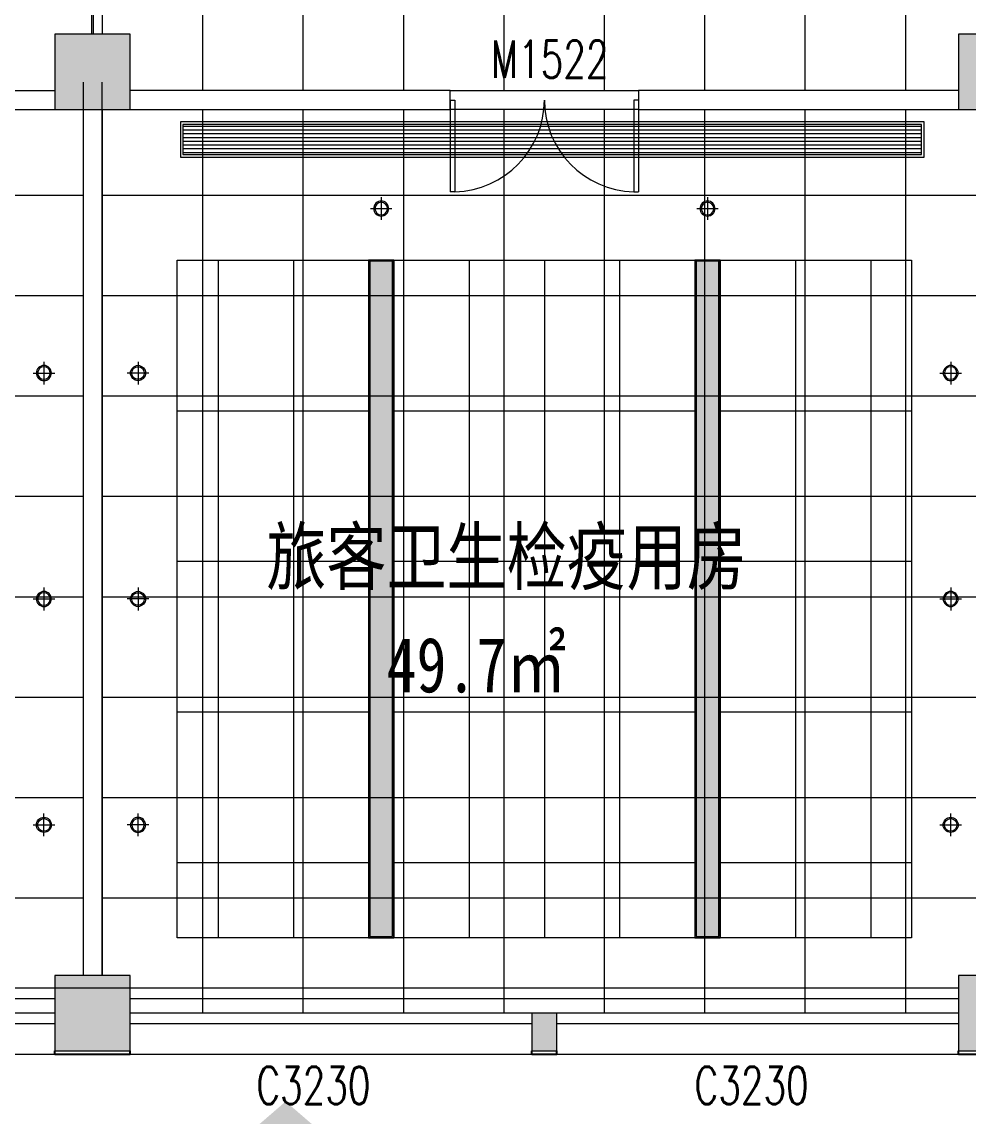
# Model space of a CAD drawing. Header units: millimetres. Extents: x 164760 to 3716174, y -1766400 to 11969.
# Drawn here: x 3540915 to 3548460, y -1647196 to -1638418 of the extents above; entities that cross this region are included whole.
import ezdxf

# ---------------------------------------------------------------- set-up
doc = ezdxf.new("R2010")
doc.units = ezdxf.units.MM
doc.header["$LTSCALE"] = 1000
doc.linetypes.add('DOTE', pattern=[2.42, 2, -0.2, 0.02, -0.2])
doc.layers.get('0').update_dxf_attribs({"color": 253, "linetype": 'CONTINUOUS'})
for name, color, linetype, lineweight in [('COLUMN', 253, 'CONTINUOUS', 0), ('DOOR【门】', 253, 'CONTINUOUS', 0), ('FC-FLOOR【地材分格】', 253, 'CONTINUOUS', 0), ('FF-Win【窗】', 253, 'CONTINUOUS', 0), ('PUB_HATCH', 253, 'CONTINUOUS', 0), ('RC-FCU【空调设备】', 253, 'CONTINUOUS', 0), ('RC-LIGHT【天花灯具】', 253, 'CONTINUOUS', 0), ('RC-Modelling【天花造型】', 253, 'CONTINUOUS', 0), ('RC-STR【天花细线】', 253, 'CONTINUOUS', 0), ('Wall Solid【墙柱填充】', 253, 'CONTINUOUS', 0), ('Wall【墙体】', 253, 'CONTINUOUS', 0)]:
    doc.layers.add(name, color=color, linetype=linetype, lineweight=lineweight)
for name, color, linetype in [('FC-Text Annotation', 253, 'CONTINUOUS'), ('SURFACE', 253, 'CONTINUOUS'), ('WINDOW_TEXT', 253, 'CONTINUOUS')]:
    doc.layers.add(name, color=color, linetype=linetype)
doc.styles.add('_TCH_WINDOW', font='SIMPLEX', dxfattribs={"bigfont": 'GBCBIG'})
doc.styles.add('文字', font='')
doc.styles.get('文字').set_extended_font_data('SimSun')
pattern_1 = [(0, (3778355.65, -1406196.8), (0, 800), []), (90, (3778355.65, -1406196.8), (-800, 5e-14), [])]

# ---------------------------------------------------------------- blocks, each defined once
blk = doc.blocks.new('$WINLIB2D$00000004')
for p, q in [((-0.5, 0.5), (0.5, 0.5)), ((-0.5, 0.5), (-0.5, -0.5)), ((0.5, -0.5), (0.5, 0.5)), ((-0.5, 0.2406), (0.5, 0.2406)), ((-0.5, -0.5), (0.5, -0.5))]:
    blk.add_line(p, q)
blk = doc.blocks.new('海龙_0918165925')
at = {"layer": 'PUB_HATCH'}
for points in [[(10500, -9000), (11100, -9000), (11100, -8400), (10500, -8400)], [(17700, -9000), (18300, -9000), (18300, -8400), (17700, -8400)], [(10500, -16500), (11100, -16500), (11100, -15900), (10500, -15900)], [(17700, -16500), (18300, -16500), (18300, -15900), (17700, -15900)], [(14500, -16200), (14300, -16200), (14300, -16500), (14500, -16500)]]:
    blk.add_hatch(color=256, dxfattribs=at).paths.add_polyline_path(points)
at = {"layer": 'COLUMN'}
for p, q in [((11100, -8400), (10500, -8400)), ((10500, -8400), (10500, -9000)), ((11100, -9000), (11100, -8400)), ((18300, -8400), (17700, -8400)), ((17700, -8400), (17700, -9000)), ((10500, -9000), (11100, -9000)), ((17700, -9000), (18300, -9000)), ((11100, -15900), (10500, -15900)), ((10500, -15900), (10500, -16200)), ((11100, -16200), (11100, -15900)), ((18300, -15900), (17700, -15900)), ((17700, -15900), (17700, -16200)), ((10500, -16500), (11100, -16500)), ((17700, -16500), (18300, -16500))]:
    blk.add_line(p, q, dxfattribs=at)
blk = doc.blocks.new('$DorLib2D$00000002')
for p, q in [((-0.5, 0), (-0.5, 0.4875)), ((-0.475, 0.4875), (-0.5, 0.4875)), ((-0.475, 0), (-0.475, 0.4875)), ((0.475, 0), (0.475, 0.4875)), ((0.475, 0.4875), (0.5, 0.4875)), ((0.5, 0), (0.5, 0.4875)), ((-0.5, 0), (-0.475, 0)), ((0.5, 0), (0.475, 0))]:
    blk.add_line(p, q)
at = {"lineweight": 13}
for centre, start, end in [((-0.4875, 0), 0, 88.53072), ((0.4875, 0), 91.46928, 180)]:
    blk.add_arc(centre, 0.4875, start, end, dxfattribs=at)
blk = doc.blocks.new('圆形筒灯')
at = {"color": 251, "linetype": 'DOTE', "ltscale": 43.504693}
blk.add_line((0, 90.6), (0, -90.6), dxfattribs=at)
at = {"color": 251, "linetype": 'DOTE', "ltscale": 41.297046}
blk.add_line((86, 0), (-86, 0), dxfattribs=at)
blk.add_ellipse((0, 0), major_axis=(-42.4, 42.4), ratio=1, start_param=2.355868237233172, end_param=8.639053544412757)
at = {"color": 251}
blk.add_ellipse((0, 0), major_axis=(35.4, 35.4), ratio=1, start_param=5.49871431692557, end_param=11.78189962410516, dxfattribs=at)
blk = doc.blocks.new('ZL_0609195278')
at = {"layer": 'RC-LIGHT【天花灯具】'}
h = blk.add_hatch(dxfattribs=at)
h.set_pattern_fill('DOTS', color=8, scale=10, angle=180)
h.set_pattern_definition([(180, (-2430707.972, 1481556.821), (-7.9375, -15.875), [0, -15.875])])
h.paths.add_polyline_path([(90, -10), (-90, -10), (-90, -5390), (90, -5390)])
blk.add_lwpolyline([(100, 0), (-100, 0), (-100, -5400), (100, -5400)], close=True, dxfattribs=at)
at = {"layer": 'RC-LIGHT【天花灯具】', "color": 8}
blk.add_lwpolyline([(90, -10), (-90, -10), (-90, -5390), (90, -5390)], close=True, dxfattribs=at)

msp = doc.modelspace()

# ---------------------------------------------------------------- hatches: boundary and pattern name
at = {"layer": 'FC-FLOOR【地材分格】'}
h = msp.add_hatch(dxfattribs=at)
h.set_pattern_fill('_USER', color=256, scale=800, double=1, pattern_type=0)
h.set_pattern_definition(pattern_1)
h.paths.add_polyline_path([(3577178.4, -1636714.2), (3575935.2, -1636714.2), (3573976.9, -1636714.2), (3573376.9, -1636714.2), (3572826.9, -1636714.2), (3571326.9, -1636713.4), (3571326.9, -1636714.2), (3570576.9, -1636714.2), (3569976.9, -1636714.2), (3569576.9, -1636714.2), (3568476.9, -1636714.2), (3565041.8, -1636714.2), (3563941.8, -1636714.2), (3561222.8, -1636714.2), (3560122.8, -1636714.2), (3559398.8, -1636714.2), (3559398.8, -1630414.2), (3559376.9, -1630414.2), (3556176.9, -1630414.2), (3556176.9, -1630714.2), (3556176.9, -1633165.3), (3556176.9, -1633914.2), (3556176.9, -1635014.2), (3556176.9, -1635764.2), (3556176.9, -1636714.2), (3556026.9, -1636714.2), (3556026.9, -1636564.2), (3556026.9, -1636714.2), (3555226.9, -1636714.2), (3555226.9, -1636564.2), (3555226.9, -1636714.2), (3555151.9, -1636714.2), (3554926.9, -1636714.2), (3554926.9, -1636564.2), (3555076.9, -1636564.2), (3555076.9, -1636714.2), (3553476.9, -1636714.2), (3553476.9, -1636715.3), (3551751.9, -1636715.3), (3551751.9, -1636715.3), (3550851.9, -1636715.3), (3548752, -1636715.3), (3548752, -1636865.5), (3548602, -1636865.5), (3548602, -1636715.3), (3548601.9, -1630714.2), (3548376.9, -1630714.2), (3548376.9, -1630414.2), (3545176.9, -1630414.2), (3544976.9, -1630414.2), (3541776.9, -1630414.2), (3541776.9, -1630714.2), (3541176.9, -1630714.2), (3541176.9, -1630414.2), (3537976.9, -1630414.2), (3537776.9, -1630414.2), (3534576.9, -1630414.2), (3534576.9, -1630714.2), (3534126.9, -1630714.2), (3534126.9, -1632064.1), (3534136.9, -1632064.1), (3534136.9, -1632814.2), (3536676.9, -1632814.2), (3536676.9, -1633164.2), (3536676.9, -1635764.2), (3536676.9, -1636714.2), (3536426.9, -1636714.2), (3534126.9, -1636714.2), (3533976.9, -1636714.2), (3533976.9, -1635764.2), (3533976.9, -1635014.2), (3533976.9, -1633914.2), (3533976.9, -1633164.2), (3533976.9, -1632889.2), (3533976.9, -1630714.2), (3533976.9, -1630414.2), (3530751.9, -1630414.2), (3530751.9, -1636714.2), (3530359.9, -1636714.2), (3529259.9, -1636714.2), (3521433.8, -1636714.2), (3520335.5, -1636714.2), (3520176.9, -1636714.2), (3519576.9, -1636714.2), (3518826.9, -1636714.2), (3518826.9, -1636713), (3517326.9, -1636713), (3517326.9, -1636714.2), (3516776.9, -1636714.2), (3516176.9, -1636714.2), (3516076.9, -1636714.2), (3514976.9, -1636714.2), (3513576.9, -1636714.2), (3513576.9, -1636714.2), (3512526.9, -1636714.2), (3512526.9, -1636714.2), (3509827.2, -1636714.2), (3508327.2, -1636714.2), (3507802.2, -1636714.2), (3507626.9, -1636714.2), (3505326.9, -1636714.2), (3505176.9, -1636714.2), (3505176.9, -1635764.2), (3505176.9, -1635014.2), (3505176.9, -1633914.2), (3505176.9, -1633164.2), (3505176.9, -1632889.2), (3505176.9, -1630714.2), (3505176.9, -1630414.2), (3501951.9, -1630414.2), (3501951.9, -1636714.2), (3501649.1, -1636714.2), (3500552.4, -1636714.2), (3492635.5, -1636714.2), (3491535.5, -1636714.2), (3491376.9, -1636714.2), (3490776.9, -1636714.2), (3490026.9, -1636714.2), (3488526.9, -1636714.2), (3487976.9, -1636714.2), (3487376.9, -1636714.2), (3487326.9, -1636714.2), (3486326.9, -1636714.2), (3485176.9, -1636714.2), (3484176.9, -1636714.2), (3484176.9, -1636744.2), (3484176.9, -1638484.2), (3484176.9, -1639114.2), (3483776.9, -1639114.2), (3483776.9, -1639665.4), (3484440.4, -1639665.4), (3485940.4, -1639665.4), (3486140.4, -1639665.4), (3486140.4, -1638964.2), (3490776.9, -1638964.2), (3490776.9, -1638514.2), (3491376.9, -1638514.2), (3491376.9, -1638964.2), (3496151.9, -1638964.2), (3496151.9, -1639665.4), (3496351.9, -1639665.4), (3497851.9, -1639665.4), (3498201.9, -1639665.4), (3498201.9, -1639114.2), (3497976.9, -1639114.2), (3497976.9, -1638514.2), (3498576.9, -1638514.2), (3498576.9, -1638964.2), (3499525.2, -1638964.2), (3501025.2, -1638964.2), (3505176.9, -1638964.2), (3505176.9, -1638514.2), (3505776.9, -1638514.2), (3505776.9, -1638964.2), (3509765.2, -1638964.2), (3511265.2, -1638964.2), (3512376.9, -1638964.2), (3512376.9, -1638514.2), (3512976.9, -1638514.2), (3512976.9, -1638964.2), (3514106.7, -1638964.2), (3515606.7, -1638964.2), (3519576.9, -1638964.2), (3519576.9, -1638514.2), (3520176.9, -1638514.2), (3520176.9, -1638964.2), (3524402.6, -1638964.2), (3525902.6, -1638964.2), (3526776.9, -1638964.2), (3526776.9, -1638514.2), (3527376.9, -1638514.2), (3527376.9, -1638964.2), (3528210, -1638964.2), (3529710, -1638964.2), (3533976.9, -1638964.2), (3533976.9, -1638514.2), (3534576.9, -1638514.2), (3534576.9, -1638964.2), (3537876.9, -1638964.2), (3538648.3, -1638964.2), (3540148.3, -1638964.2), (3541176.9, -1638964.2), (3541176.9, -1638514.2), (3541776.9, -1638514.2), (3541776.9, -1638964.2), (3544326.9, -1638964.2), (3545826.9, -1638964.2), (3548376.9, -1638964.2), (3548376.9, -1638514.2), (3548602, -1638514.2), (3548602, -1638365.5), (3548752, -1638365.5), (3548752, -1638514.2), (3548976.9, -1638514.2), (3548976.9, -1638964.2), (3549079.2, -1638964.2), (3549079.2, -1638964.2), (3549981.8, -1638964.2), (3554572, -1638964.2), (3554572, -1638964.2), (3555474.6, -1638964.2), (3555576.9, -1638964.2), (3555576.9, -1638514.2), (3556176.9, -1638514.2), (3556176.9, -1638964.2), (3556275, -1638964.2), (3556275, -1638964.2), (3557175, -1638964.2), (3561151.4, -1638964.2), (3562251.4, -1638964.2), (3562776.9, -1638964.2), (3562776.9, -1638514.2), (3563376.9, -1638514.2), (3563376.9, -1638964.2), (3563902.5, -1638964.2), (3565002.5, -1638964.2), (3568351.4, -1638964.2), (3569451.4, -1638964.2), (3569976.9, -1638964.2), (3569976.9, -1638514.2), (3570576.9, -1638514.2), (3570576.9, -1638964.2), (3575551.4, -1638964.2), (3576651.4, -1638964.2), (3577176.9, -1638964.2), (3577176.9, -1638484.2), (3577178.4, -1638484.2)])
h = msp.add_hatch(dxfattribs=at)
h.set_pattern_fill('_USER', color=256, scale=800, double=1, pattern_type=0)
h.set_pattern_definition(pattern_1)
h.paths.add_polyline_path([(3541401.9, -1639114.2), (3540148.3, -1639114.2), (3538648.3, -1639114.2), (3534576.9, -1639114.2), (3533976.9, -1639114.2), (3529710, -1639114.2), (3528210, -1639114.2), (3527376.9, -1639114.2), (3527151.9, -1639114.2), (3527151.9, -1646014.2), (3527376.9, -1646014.2), (3527376.9, -1646314.2), (3530576.9, -1646314.2), (3530776.9, -1646314.2), (3533976.9, -1646314.2), (3533976.9, -1646014.2), (3534576.9, -1646014.2), (3534576.9, -1646314.2), (3537776.9, -1646314.2), (3537976.9, -1646314.2), (3541176.9, -1646314.2), (3541176.9, -1646014.2), (3541401.9, -1646014.2)])
h = msp.add_hatch(dxfattribs=at)
h.set_pattern_fill('_USER', color=256, scale=800, double=1, pattern_type=0)
h.set_pattern_definition(pattern_1)
h.paths.add_polyline_path([(3548601.9, -1640286.4), (3548601.9, -1639114.2), (3548376.9, -1639114.2), (3545826.9, -1639114.2), (3544326.9, -1639114.2), (3541776.9, -1639114.2), (3541551.9, -1639114.2), (3541551.9, -1646014.2), (3541776.9, -1646014.2), (3541776.9, -1646314.2), (3544976.9, -1646314.2), (3545176.9, -1646314.2), (3548376.9, -1646314.2), (3548376.9, -1646014.2), (3548601.9, -1646014.2)])
at = {"layer": 'RC-FCU【空调设备】'}
h = msp.add_hatch(dxfattribs=at)
h.set_pattern_fill('_USER', color=8, scale=30, angle=360, pattern_type=0)
h.set_pattern_definition([(360, (-2398275.03, -2837176.523), (7e-15, 30), [])])
h.paths.add_polyline_path([(3542196.9, -1639474.2), (3542196.9, -1639234.2), (3548083.1, -1639234.2), (3548083.1, -1639474.2)])

# ---------------------------------------------------------------- linework, layer by layer
at = {"layer": 'FC-FLOOR【地材分格】', "color": 3}
msp.add_lwpolyline([(3544326.9, -1638964.2), (3545826.9, -1638964.2), (3545826.9, -1639114.2), (3544326.9, -1639114.2)], close=True, dxfattribs=at)
at = {"layer": 'RC-FCU【空调设备】'}
msp.add_lwpolyline([(3548103.1, -1639494.2), (3548103.1, -1639214.2), (3542176.9, -1639214.2), (3542176.9, -1639494.2)], close=True, dxfattribs=at)
at = {"layer": 'RC-FCU【空调设备】', "color": 8}
msp.add_lwpolyline([(3548083.1, -1639474.2), (3548083.1, -1639234.2), (3542196.9, -1639234.2), (3542196.9, -1639474.2)], close=True, dxfattribs=at)
at = {"layer": 'RC-Modelling【天花造型】'}
msp.add_line((3548376.9, -1646114.2), (3484176.9, -1646114.2), dxfattribs=at)
for points in [[(3544326.9, -1638964.2), (3545826.9, -1638964.2), (3545826.9, -1639114.2), (3544326.9, -1639114.2)], [(3548001.9, -1645714.2), (3542151.9, -1645714.2), (3542151.9, -1640314.2), (3548001.9, -1640314.2)]]:
    msp.add_lwpolyline(points, close=True, dxfattribs=at)
at = {"layer": 'RC-STR【天花细线】'}
for p, q in [((3542476.9, -1640314.2), (3542476.9, -1645714.2)), ((3543076.9, -1640314.2), (3543076.9, -1645714.2)), ((3543676.9, -1640314.2), (3543676.9, -1645714.2)), ((3543876.9, -1640314.2), (3543876.9, -1645714.2)), ((3544476.9, -1640314.2), (3544476.9, -1645714.2)), ((3545076.9, -1640314.2), (3545076.9, -1645714.2)), ((3545676.9, -1640314.2), (3545676.9, -1645714.2)), ((3546276.9, -1640314.2), (3546276.9, -1645714.2)), ((3546476.9, -1640314.2), (3546476.9, -1645714.2)), ((3547076.9, -1640314.2), (3547076.9, -1645714.2)), ((3547676.9, -1640314.2), (3547676.9, -1645714.2)), ((3542151.9, -1641514.2), (3543676.9, -1641514.2)), ((3543876.9, -1641514.2), (3546276.9, -1641514.2)), ((3546476.9, -1641514.2), (3548001.9, -1641514.2)), ((3542151.9, -1642714.2), (3543676.9, -1642714.2)), ((3543876.9, -1642714.2), (3546276.9, -1642714.2)), ((3546476.9, -1642714.2), (3548001.9, -1642714.2)), ((3542151.9, -1643914.2), (3543676.9, -1643914.2)), ((3543876.9, -1643914.2), (3546276.9, -1643914.2)), ((3546476.9, -1643914.2), (3548001.9, -1643914.2)), ((3542151.9, -1645114.2), (3543676.9, -1645114.2)), ((3543876.9, -1645114.2), (3546276.9, -1645114.2)), ((3546476.9, -1645114.2), (3548001.9, -1645114.2))]:
    msp.add_line(p, q, dxfattribs=at)
msp.add_lwpolyline([(3541471.9, -1636715.3), (3541481.9, -1636715.3), (3541481.9, -1638515.3), (3541471.9, -1638515.3)], close=True, dxfattribs=at)
at = {"layer": 'SURFACE'}
for p, q in [((3541176.9, -1646644.2), (3541176.9, -1646614.2)), ((3541476.9, -1646644.2), (3541176.9, -1646644.2)), ((3541776.9, -1646644.2), (3541476.9, -1646644.2)), ((3541776.9, -1646644.2), (3541776.9, -1646614.2)), ((3544976.9, -1646644.2), (3544976.9, -1646614.2)), ((3545176.9, -1646644.2), (3544976.9, -1646644.2)), ((3545176.9, -1646644.2), (3545176.9, -1646614.2)), ((3548376.9, -1646644.2), (3548376.9, -1646614.2)), ((3548676.9, -1646644.2), (3548376.9, -1646644.2))]:
    msp.add_line(p, q, dxfattribs=at)
at = {"layer": 'Wall Solid【墙柱填充】', "color": 9}
msp.add_solid([(3542808.1, -1647196.5), (3543015.7, -1647017.4), (3543223.3, -1647196.5), (3543015.7, -1647017.4)], dxfattribs=at)
at = {"layer": 'Wall【墙体】', "color": 9}
for p, q in [((3541401.9, -1638896.4), (3541401.9, -1646014.2)), ((3541551.9, -1638896.4), (3541551.9, -1646014.2)), ((3540148.3, -1638964.2), (3541176.9, -1638964.2)), ((3544326.9, -1638964.2), (3541776.9, -1638964.2)), ((3544326.9, -1639114.2), (3544326.9, -1638964.2)), ((3548376.9, -1638964.2), (3545826.9, -1638964.2)), ((3545826.9, -1638964.2), (3545826.9, -1639114.2)), ((3540148.3, -1639114.2), (3541401.9, -1639114.2)), ((3541776.9, -1639114.2), (3544326.9, -1639114.2)), ((3545826.9, -1639114.2), (3548376.9, -1639114.2)), ((3545176.9, -1646314.2), (3544976.9, -1646314.2)), ((3544976.9, -1646314.2), (3544976.9, -1646614.2)), ((3545176.9, -1646614.2), (3545176.9, -1646314.2)), ((3544976.9, -1646614.2), (3545176.9, -1646614.2))]:
    msp.add_line(p, q, dxfattribs=at)

# ---------------------------------------------------------------- block references
at = {"layer": 'COLUMN'}
msp.add_blockref('海龙_0918165925', (3530676.9, -1630114.2), dxfattribs=at)
at = {"layer": 'DOOR【门】'}
ref = msp.add_blockref('$DorLib2D$00000002', (3545076.9, -1639039.2), dxfattribs=dict(at, xscale=1500, yscale=1500, zscale=-1500, rotation=180))
ref.add_attrib('A', 'M1522', (3544651.9, -1638862.9), dxfattribs={"layer": 'WINDOW_TEXT', "height": 297.5, "style": '_TCH_WINDOW', "width": 0.705882})
at = {"layer": 'FF-Win【窗】'}
ref = msp.add_blockref('$WINLIB2D$00000004', (3539576.9, -1646479.2), dxfattribs=dict(at, xscale=3200, yscale=-330, zscale=3200, rotation=180))
ref.add_attrib('A', 'C3230', (3539074, -1647037.9), dxfattribs={"layer": 'WINDOW_TEXT', "height": 297.5, "style": '_TCH_WINDOW', "width": 0.705882})
ref = msp.add_blockref('$WINLIB2D$00000004', (3543376.9, -1646479.2), dxfattribs=dict(at, xscale=3200, yscale=-330, zscale=3200, rotation=180))
ref.add_attrib('A', 'C3230', (3542782.4, -1647037.9), dxfattribs={"layer": 'WINDOW_TEXT', "height": 297.5, "style": '_TCH_WINDOW', "width": 0.705882})
ref = msp.add_blockref('$WINLIB2D$00000004', (3546776.9, -1646479.2), dxfattribs=dict(at, xscale=3200, yscale=-330, zscale=3200, rotation=180))
ref.add_attrib('A', 'C3230', (3546274, -1647037.9), dxfattribs={"layer": 'WINDOW_TEXT', "height": 297.5, "style": '_TCH_WINDOW', "width": 0.705882})
at = {"layer": 'RC-LIGHT【天花灯具】', "xscale": -1}
for p in [(3543776.9, -1639904.2), (3546376.9, -1639904.2), (3541089.4, -1641214.2), (3548314.4, -1641214.2), (3541089.4, -1643014.2), (3548314.4, -1643014.2)]:
    msp.add_blockref('圆形筒灯', p, dxfattribs=at)
at = {"layer": 'RC-LIGHT【天花灯具】'}
for name, p in [('ZL_0609195278', (3543776.9, -1640314.2)), ('ZL_0609195278', (3546376.9, -1640314.2)), ('圆形筒灯', (3541839.4, -1641214.2)), ('圆形筒灯', (3541839.4, -1643014.2))]:
    msp.add_blockref(name, p, dxfattribs=at)
at = {"layer": 'RC-LIGHT【天花灯具】', "rotation": 180}
for p in [(3541089.4, -1644814.2), (3548314.4, -1644814.2)]:
    msp.add_blockref('圆形筒灯', p, dxfattribs=at)
at = {"layer": 'RC-LIGHT【天花灯具】', "xscale": -1, "rotation": 180}
msp.add_blockref('圆形筒灯', (3541839.4, -1644814.2), dxfattribs=at)

# ---------------------------------------------------------------- texts
at = {"layer": 'FC-Text Annotation', "style": '文字', "width": 0.8}
for s, p in [('旅客卫生检疫用房', (3542861.5, -1642895.6)), ('49.7㎡', (3543819.5, -1643757.9))]:
    msp.add_text(s, height=438.58, dxfattribs=at).set_placement(p)

doc.saveas('drawing.dxf')
